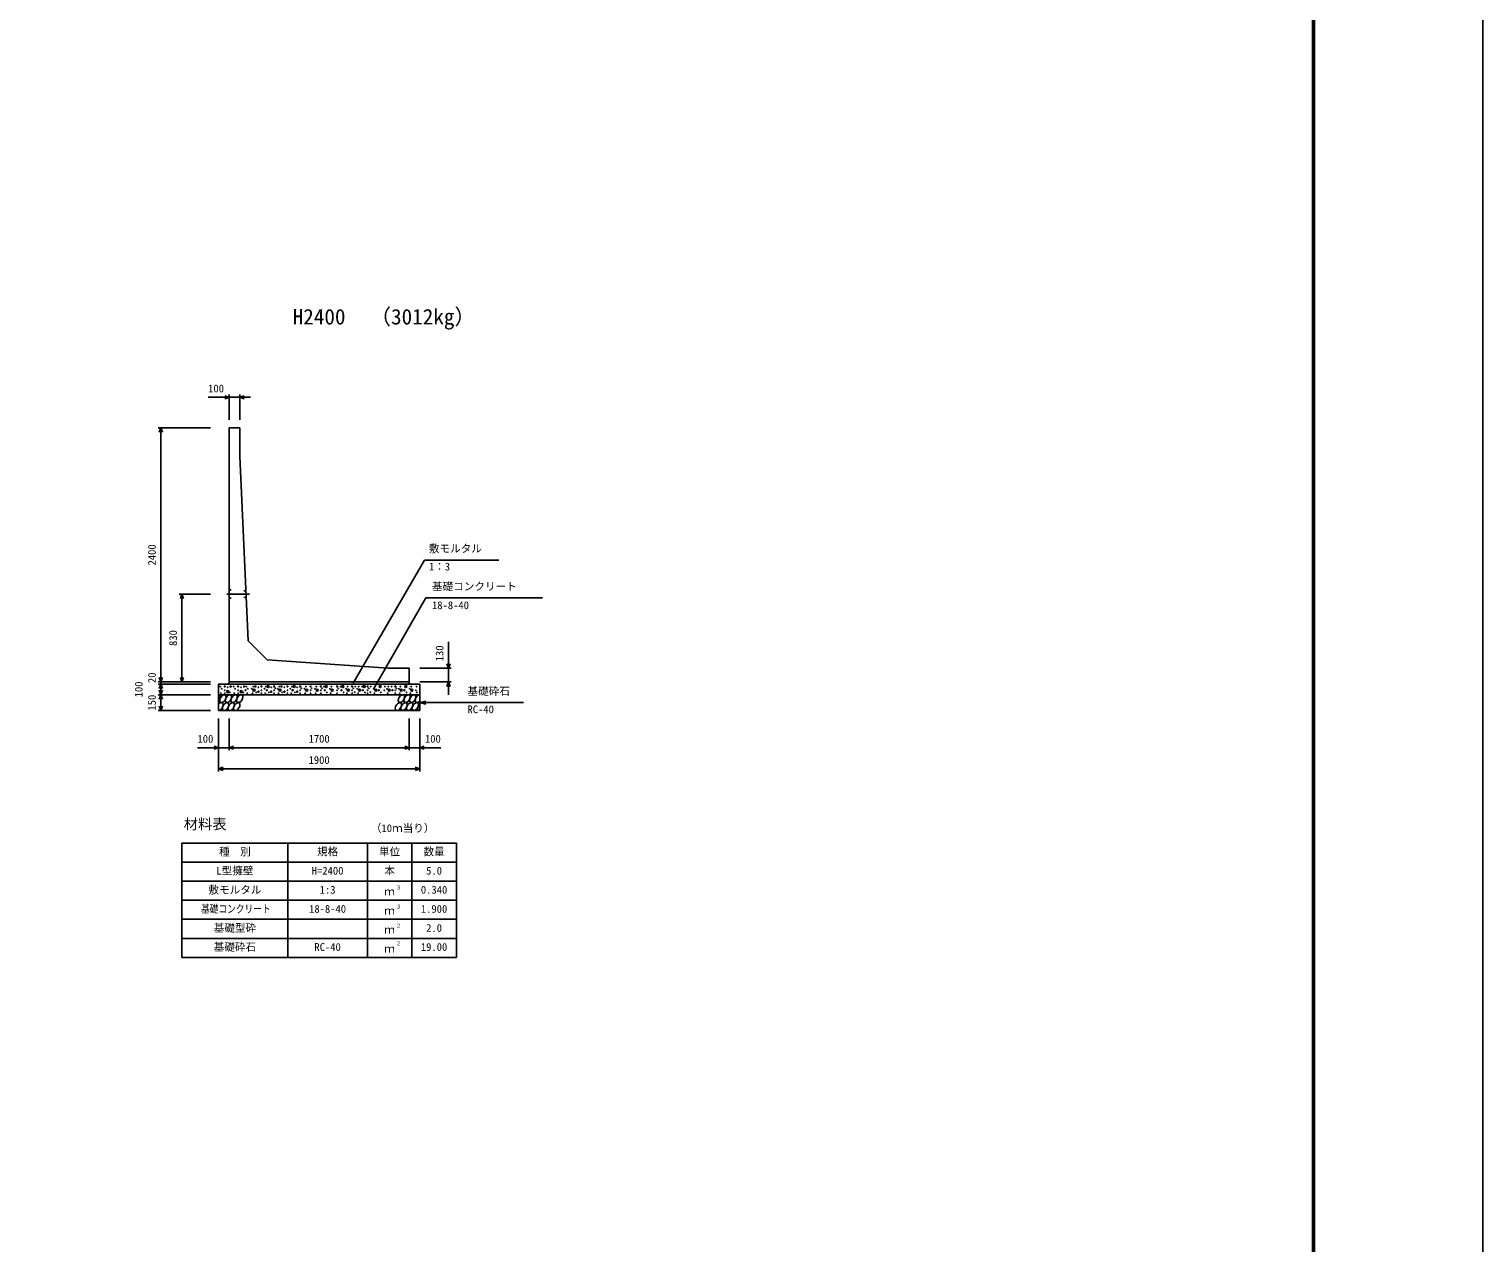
# Model space of a CAD drawing. Units: millimetres, scale not verified. Extents: x -67200 to 67200, y -23760 to 23760.
# Drawn here: x 53476 to 67200, y 0 to 11457 of the extents above; entities that cross this region are included whole.
import ezdxf
from ezdxf.enums import TextEntityAlignment as Align

# ---------------------------------------------------------------- set-up
doc = ezdxf.new("R2010")
doc.units = ezdxf.units.MM
doc.header["$LTSCALE"] = 80
doc.linetypes.add('CHAIN1', pattern=[8, 5, -1, 1, -1])
doc.linetypes.add('DOTTED', pattern=[1.75, 0.25, -1.5])
for name, color, linetype, lineweight in [('0-0_CENTER', 7, 'CHAIN1', 25), ('0-1_DIM', 7, 'Continuous', 25), ('0-2_Defpoints', 5, 'Continuous', 25), ('0-3_HATCH', 6, 'Continuous', 25), ('0-4_HYO', 3, 'Continuous', 25), ('0-5_HYO2', 4, 'Continuous', 25), ('0-6_OUTLINE', 1, 'Continuous', 25), ('0-7_OUTLINE2', 4, 'DOTTED', 25), ('0-8_TXT', 7, 'Continuous', 25), ('0-9_WAKU', 3, 'Continuous', 25)]:
    doc.layers.add(name, color=color, linetype=linetype, lineweight=lineweight)
doc.styles.add('ＭＳ ゴシック', font='')
doc.styles.get('ＭＳ ゴシック').set_extended_font_data('MS Gothic')

msp = doc.modelspace()

# ---------------------------------------------------------------- linework, layer by layer
at = {"layer": '0-0_CENTER'}
msp.add_line((55343.73, 6124.21), (55556.06, 6124.21), dxfattribs=at)
at = {"layer": '0-1_DIM'}
for p, q in [((55165.28, 7981.1), (55364.82, 7981.1)), ((55364.82, 8006.1), (55364.82, 7769.21)), ((55464.82, 7981.1), (55364.82, 7981.1)), ((55464.82, 8006.1), (55464.82, 7769.21)), ((55464.82, 7981.1), (55564.82, 7981.1)), ((54694.11, 7694.21), (55189.11, 7694.21)), ((54719.11, 5294.21), (54719.11, 7694.21)), ((56536.25, 5282.31), (57207.52, 6444.99)), ((57909.94, 6444.99), (57207.52, 6444.99)), ((54894.11, 6124.21), (55189.11, 6124.21)), ((54919.11, 6124.21), (54919.11, 5294.21)), ((56725.73, 5227.92), (57222, 6087.48)), ((58321.55, 6087.48), (57222, 6087.48)), ((57434.11, 5424.21), (57434.11, 5671.9)), ((57459.11, 5424.21), (57164.11, 5424.21)), ((57434.11, 5424.21), (57434.11, 5294.21)), ((54694.11, 5294.21), (55189.11, 5294.21)), ((54694.11, 5274.21), (55189.11, 5274.21)), ((54719.11, 5294.21), (54719.11, 5274.21)), ((54719.11, 5274.21), (54719.11, 5174.21)), ((57459.11, 5294.21), (57164.11, 5294.21)), ((57434.11, 5174.21), (57434.11, 5294.21)), ((54694.11, 5174.21), (55189.11, 5174.21)), ((54719.11, 5174.21), (54719.11, 5024.21)), ((57164.11, 5099.21), (57222.06, 5114.74)), ((58144.43, 5099.21), (57164.11, 5099.21)), ((57164.11, 5099.21), (57222.06, 5083.68)), ((54694.11, 5024.21), (55189.11, 5024.21)), ((55264.11, 4449.21), (55264.11, 4949.21)), ((55364.11, 4649.21), (55364.11, 4949.21)), ((57064.11, 4649.21), (57064.11, 4949.21)), ((57064.11, 4649.21), (57064.11, 4949.21)), ((57164.11, 4449.21), (57164.11, 4949.21)), ((55064.56, 4674.21), (55264.11, 4674.21)), ((55364.11, 4674.21), (55264.11, 4674.21)), ((57064.11, 4674.21), (55364.11, 4674.21)), ((57164.11, 4674.21), (57064.11, 4674.21)), ((57363.65, 4674.21), (57164.11, 4674.21)), ((57164.11, 4474.21), (55264.11, 4474.21))]:
    msp.add_line(p, q, dxfattribs=at)
for points in [[(55322.54, 7996.49), (55364.82, 7981.1), (55322.54, 7965.71)], [(55507.11, 7996.49), (55464.82, 7981.1), (55507.11, 7965.71)], [(54734.5, 7651.92), (54719.11, 7694.21), (54703.72, 7651.92)], [(54934.5, 6081.92), (54919.11, 6124.21), (54903.72, 6081.92)], [(57418.72, 5466.49), (57434.11, 5424.21), (57449.5, 5466.49)], [(54734.5, 5336.49), (54719.11, 5294.21), (54703.72, 5336.49)], [(54734.5, 5231.92), (54719.11, 5274.21), (54703.72, 5231.92)], [(54734.5, 5216.49), (54719.11, 5174.21), (54703.72, 5216.49)], [(54934.5, 5336.49), (54919.11, 5294.21), (54903.72, 5336.49)], [(57418.72, 5251.92), (57434.11, 5294.21), (57449.5, 5251.92)], [(54734.5, 5131.92), (54719.11, 5174.21), (54703.72, 5131.92)], [(54734.5, 5066.49), (54719.11, 5024.21), (54703.72, 5066.49)], [(55221.82, 4689.6), (55264.11, 4674.21), (55221.82, 4658.82)], [(55406.39, 4689.6), (55364.11, 4674.21), (55406.39, 4658.82)], [(57021.82, 4689.6), (57064.11, 4674.21), (57021.82, 4658.82)], [(57206.39, 4689.6), (57164.11, 4674.21), (57206.39, 4658.82)], [(55306.39, 4489.6), (55264.11, 4474.21), (55306.39, 4458.82)], [(57121.82, 4489.6), (57164.11, 4474.21), (57121.82, 4458.82)]]:
    msp.add_lwpolyline(points, dxfattribs=at)
at = {"layer": '0-2_Defpoints'}
msp.add_lwpolyline([(0, -23760), (67200, -23760), (67200, 23760), (0, 23760)], close=True, dxfattribs=at)
at = {"layer": '0-3_HATCH'}
for centre, radius in [((55280.08, 5251.38), 2.5), ((55294.09, 5230.37), 2.5), ((55322.97, 5252.26), 5), ((55322.97, 5216.37), 2.5), ((55351.01, 5244.38), 2.5), ((55379.04, 5251.38), 5), ((55406.18, 5251.38), 2.5), ((55420.2, 5230.37), 2.5), ((55449.07, 5252.26), 5), ((55449.07, 5216.37), 2.5), ((55477.11, 5244.38), 2.5), ((55505.15, 5251.38), 5), ((55519.17, 5216.37), 5), ((55526.18, 5251.38), 2.5), ((55540.2, 5230.37), 2.5), ((55578.02, 5230.37), 2.5), ((55599.05, 5216.37), 10), ((55592.03, 5251.38), 2.5), ((55613.07, 5251.38), 5), ((55641.1, 5244.38), 2.5), ((55669.14, 5252.26), 5), ((55669.14, 5216.37), 2.5), ((55698.02, 5230.37), 2.5), ((55712.03, 5251.38), 2.5), ((55719.05, 5216.37), 5), ((55733.07, 5251.38), 10), ((55761.1, 5244.38), 2.5), ((55789.14, 5252.26), 5), ((55789.14, 5216.37), 2.5), ((55800.48, 5234.69), 2.5), ((55823.24, 5230.37), 2.5), ((55844.27, 5216.37), 10), ((55837.26, 5251.38), 2.5), ((55858.29, 5251.38), 5), ((55886.33, 5244.38), 2.5), ((55914.37, 5252.26), 5), ((55914.37, 5216.37), 2.5), ((55943.24, 5230.37), 2.5), ((55957.26, 5251.38), 2.5), ((55964.27, 5216.37), 5), ((55978.29, 5251.38), 10), ((56006.33, 5244.38), 2.5), ((56034.37, 5252.26), 5), ((56034.37, 5216.37), 2.5), ((56045.7, 5234.69), 2.5), ((56075.16, 5230.37), 2.5), ((56096.19, 5216.37), 10), ((56089.18, 5251.38), 2.5), ((56132.8, 5252.26), 5), ((56132.8, 5216.37), 2.5), ((56144.14, 5234.69), 2.5), ((56173.6, 5230.37), 2.5), ((56194.63, 5216.37), 10), ((56187.62, 5251.38), 2.5), ((56229.8, 5252.26), 5), ((56229.8, 5216.37), 2.5), ((56241.14, 5234.69), 2.5), ((56259.49, 5251.38), 2.5), ((56266.51, 5216.37), 5), ((56280.53, 5251.38), 10), ((56315.87, 5230.37), 2.5), ((56336.9, 5216.37), 10), ((56329.89, 5251.38), 2.5), ((56383.19, 5252.26), 5), ((56383.19, 5216.37), 2.5), ((56394.53, 5234.69), 2.5), ((56417.15, 5251.38), 2.5), ((56424.17, 5216.37), 5), ((56438.19, 5251.38), 10), ((56468.85, 5230.37), 2.5), ((56489.88, 5216.37), 10), ((56482.87, 5251.38), 2.5), ((56525.04, 5252.26), 5), ((56525.04, 5216.37), 2.5), ((56536.38, 5234.69), 2.5), ((56554.74, 5251.38), 2.5), ((56573.98, 5230.37), 2.5), ((56595.01, 5216.37), 10), ((56587.99, 5251.38), 2.5), ((56618.78, 5251.38), 2.5), ((56625.79, 5216.37), 5), ((56639.81, 5251.38), 10), ((56671.58, 5252.26), 5), ((56671.58, 5216.37), 2.5), ((56682.92, 5234.69), 2.5), ((56701.28, 5251.38), 2.5), ((56728.27, 5230.37), 2.5), ((56749.3, 5216.37), 10), ((56742.29, 5251.38), 2.5), ((56776.43, 5216.37), 5), ((56790.45, 5251.38), 10), ((56828.1, 5216.37), 2.5), ((56834.53, 5251.38), 2.5), ((56853.77, 5230.37), 2.5), ((56874.8, 5216.37), 10), ((56867.79, 5251.38), 2.5), ((56898.57, 5251.38), 2.5), ((56905.59, 5216.37), 5), ((56932.98, 5252.26), 5), ((56932.98, 5216.37), 2.5), ((56944.32, 5234.69), 2.5), ((56967.44, 5230.37), 2.5), ((56988.47, 5216.37), 10), ((56981.46, 5251.38), 2.5), ((57018.07, 5216.37), 5), ((57032.09, 5251.38), 10), ((57068.71, 5230.37), 2.5), ((57089.74, 5216.37), 10), ((57082.73, 5251.38), 2.5), ((57127.77, 5216.37), 2.5), ((57134.2, 5251.38), 2.5), ((55287.08, 5188.35), 2.5), ((55322.97, 5188.35), 2.5), ((55351.01, 5203.23), 10), ((55372.04, 5196.23), 2.5), ((55413.19, 5188.35), 2.5), ((55449.07, 5188.35), 2.5), ((55477.11, 5203.23), 10), ((55498.14, 5196.23), 2.5), ((55533.19, 5188.35), 2.5), ((55585.03, 5188.35), 2.5), ((55620.07, 5196.23), 2.5), ((55641.1, 5203.23), 5), ((55669.14, 5188.35), 2.5), ((55705.03, 5188.35), 2.5), ((55740.07, 5196.23), 2.5), ((55761.1, 5203.23), 5), ((55789.14, 5188.35), 2.5), ((55830.25, 5188.35), 2.5), ((55865.3, 5196.23), 2.5), ((55886.33, 5203.23), 5), ((55914.37, 5188.35), 2.5), ((55950.25, 5188.35), 2.5), ((55985.3, 5196.23), 2.5), ((56006.33, 5203.23), 5), ((56034.37, 5188.35), 2.5), ((56082.17, 5188.35), 2.5), ((56132.8, 5188.35), 2.5), ((56180.61, 5188.35), 2.5), ((56229.8, 5188.35), 2.5), ((56287.53, 5196.23), 2.5), ((56322.88, 5188.35), 2.5), ((56383.19, 5188.35), 2.5), ((56445.19, 5196.23), 2.5), ((56475.86, 5188.35), 2.5), ((56525.04, 5188.35), 2.5), ((56549.7, 5198.02), 2.5), ((56580.99, 5188.35), 2.5), ((56646.82, 5196.23), 2.5), ((56671.58, 5188.35), 2.5), ((56696.24, 5198.02), 2.5), ((56735.28, 5188.35), 2.5), ((56797.45, 5196.23), 2.5), ((56860.78, 5188.35), 2.5), ((56932.98, 5188.35), 2.5), ((56974.45, 5188.35), 2.5), ((57039.1, 5196.23), 2.5), ((57075.72, 5188.35), 2.5), ((57136.11, 5196.23), 2.5)]:
    msp.add_circle(centre, radius, dxfattribs=at)
for centre, start_param, end_param in [((55251.74, 5136.7), 4.385593, 6.67454438), ((55277.06, 5061.71), 3.51114638, 7.548991), ((57150.25, 5136.7), 0.33577149, 4.44118059), ((57175.57, 5061.71), 1.2110787, 3.56587337)]:
    msp.add_ellipse(centre, major_axis=(21.81, 35.31), ratio=0.5792, start_param=start_param, end_param=end_param, dxfattribs=at)
for centre in [(55304.95, 5136.7), (55330.27, 5061.71), (55358.16, 5136.7), (55383.48, 5061.71), (55411.37, 5136.7), (55436.69, 5061.71), (55464.58, 5136.7), (56962.73, 5061.71), (56990.62, 5136.7), (57015.94, 5061.71), (57043.83, 5136.7), (57069.15, 5061.71), (57097.04, 5136.7), (57122.36, 5061.71)]:
    msp.add_ellipse(centre, major_axis=(21.81, 35.31), ratio=0.5792, dxfattribs=at)
at = {"layer": '0-4_HYO'}
for p, q in [((55919.11, 3774.21), (55919.11, 2694.21)), ((56669.11, 3774.21), (56669.11, 2694.21)), ((57089.11, 3774.21), (57089.11, 2694.21)), ((54919.11, 3594.21), (57509.11, 3594.21))]:
    msp.add_line(p, q, dxfattribs=at)
msp.add_lwpolyline([(54919.11, 2694.21), (57509.11, 2694.21), (57509.11, 3774.21), (54919.11, 3774.21)], close=True, dxfattribs=at)
at = {"layer": '0-5_HYO2'}
for p, q in [((54919.11, 3414.21), (57509.11, 3414.21)), ((54919.11, 3234.21), (57509.11, 3234.21)), ((54919.11, 3054.21), (57509.11, 3054.21)), ((54919.11, 2874.21), (57509.11, 2874.21))]:
    msp.add_line(p, q, dxfattribs=at)
at = {"layer": '0-6_OUTLINE'}
for p, q in [((55364.11, 7694.21), (55464.11, 7694.21)), ((55364.11, 7694.21), (55364.11, 5274.21)), ((55464.11, 7424.21), (55464.11, 7694.21)), ((55464.11, 7424.21), (55544.11, 5684.21)), ((55724.11, 5504.21), (55544.11, 5684.21)), ((56864.11, 5424.21), (55724.11, 5504.21)), ((56864.11, 5424.21), (57064.11, 5424.21)), ((57064.11, 5424.21), (57064.11, 5274.21)), ((55364.11, 5294.21), (57064.11, 5294.21)), ((57164.11, 5274.21), (57164.11, 5024.21)), ((57164.11, 5174.21), (55264.11, 5174.21)), ((57164.11, 5024.21), (55264.11, 5024.21))]:
    msp.add_line(p, q, dxfattribs=at)
msp.add_lwpolyline([(57164.11, 5274.21), (55264.11, 5274.21), (55264.11, 5024.21)], dxfattribs=at)
at = {"layer": '0-7_OUTLINE2'}
for p, q in [((55522.5, 6154.21), (55364.11, 6164.21)), ((55364.11, 6084.21), (55525.26, 6094.21))]:
    msp.add_line(p, q, dxfattribs=at)
at = {"layer": '0-9_WAKU', "lineweight": 50}
msp.add_lwpolyline([(1600, -22160), (65600, -22160), (65600, 22160), (1600, 22160)], close=True, dxfattribs=at)

# ---------------------------------------------------------------- texts
at = {"layer": '0-1_DIM', "style": 'ＭＳ ゴシック'}
for s, p in [('100', (55166.18, 8006.1)), ('敷モルタル', (57250.37, 6494.99)), ('1：3', (57250.37, 6324.87)), ('基礎コンクリート', (57279.26, 6137.48)), ('18-8-40', (57279.26, 5959.85)), ('基礎砕石', (57614.36, 5149.21)), ('RC-40', (57614.36, 4977.83)), ('100', (55065.47, 4699.21)), ('1700', (56114.11, 4699.21)), ('100', (57212.75, 4699.21)), ('1900', (56114.11, 4499.21))]:
    msp.add_text(s, height=73.31, dxfattribs=at).set_placement(p, align=Align.BOTTOM_LEFT)
for s, p in [('2400', (54694.11, 6394.21)), ('830', (54894.11, 5634.21)), ('130', (57409.11, 5489.85)), ('20', (54694.11, 5284.27)), ('100', (54569.11, 5149.21)), ('150', (54694.11, 5024.21))]:
    msp.add_text(s, height=73.31, rotation=90, dxfattribs=at).set_placement(p, align=Align.BOTTOM_LEFT)
at = {"layer": '0-8_TXT', "style": 'ＭＳ ゴシック'}
for s, height, p in [('H2400', 146.6, (55964.11, 8624.45)), ('（3012kg）', 146.6, (56692.72, 8624.45)), ('材料表', 98.97, (54935.77, 3874.21)), ('（10ｍ当り）', 73.31, (56702.44, 3855.87)), ('種\u3000別', 73.31, (55269.11, 3634.21)), ('規格', 73.31, (56194.11, 3634.21)), ('単位', 73.31, (56779.11, 3634.21)), ('数量', 73.31, (57199.11, 3634.21)), ('L型擁壁', 73.31, (55244.11, 3454.21)), ('H=2400', 73.31, (56144.11, 3454.21)), ('本', 73.31, (56829.11, 3454.21)), ('5.0', 73.31, (57224.11, 3454.21)), ('敷モルタル', 73.31, (55169.11, 3274.21)), ('1:3', 73.31, (56219.11, 3274.21)), ('ｍ', 73.31, (56829.11, 3257.54)), ('３', 36.66, (56938.34, 3324.82)), ('0.340', 73.31, (57174.11, 3274.21)), ('18-8-40', 73.31, (56119.11, 3094.21)), ('３', 36.66, (56938.34, 3144.82)), ('1.900', 73.31, (57174.11, 3094.21)), ('基礎型砕', 73.31, (55219.11, 2914.21)), ('ｍ', 73.31, (56829.11, 3077.54)), ('ｍ', 73.31, (56829.11, 2897.54)), ('２', 36.66, (56938.34, 2964.82)), ('2.0', 73.31, (57224.11, 2914.21)), ('基礎砕石', 73.31, (55219.11, 2734.21)), ('RC-40', 73.31, (56169.11, 2734.21)), ('ｍ', 73.31, (56829.11, 2717.54)), ('２', 36.66, (56938.34, 2798.15)), ('19.00', 73.31, (57174.11, 2734.21))]:
    msp.add_text(s, height=height, dxfattribs=at).set_placement(p, align=Align.BOTTOM_LEFT)
at = {"layer": '0-8_TXT', "style": 'ＭＳ ゴシック', "width": 0.8}
msp.add_text('基礎コンクリート', height=73.31, dxfattribs=at).set_placement((55099.11, 3094.21), align=Align.BOTTOM_LEFT)

doc.saveas('drawing.dxf')
